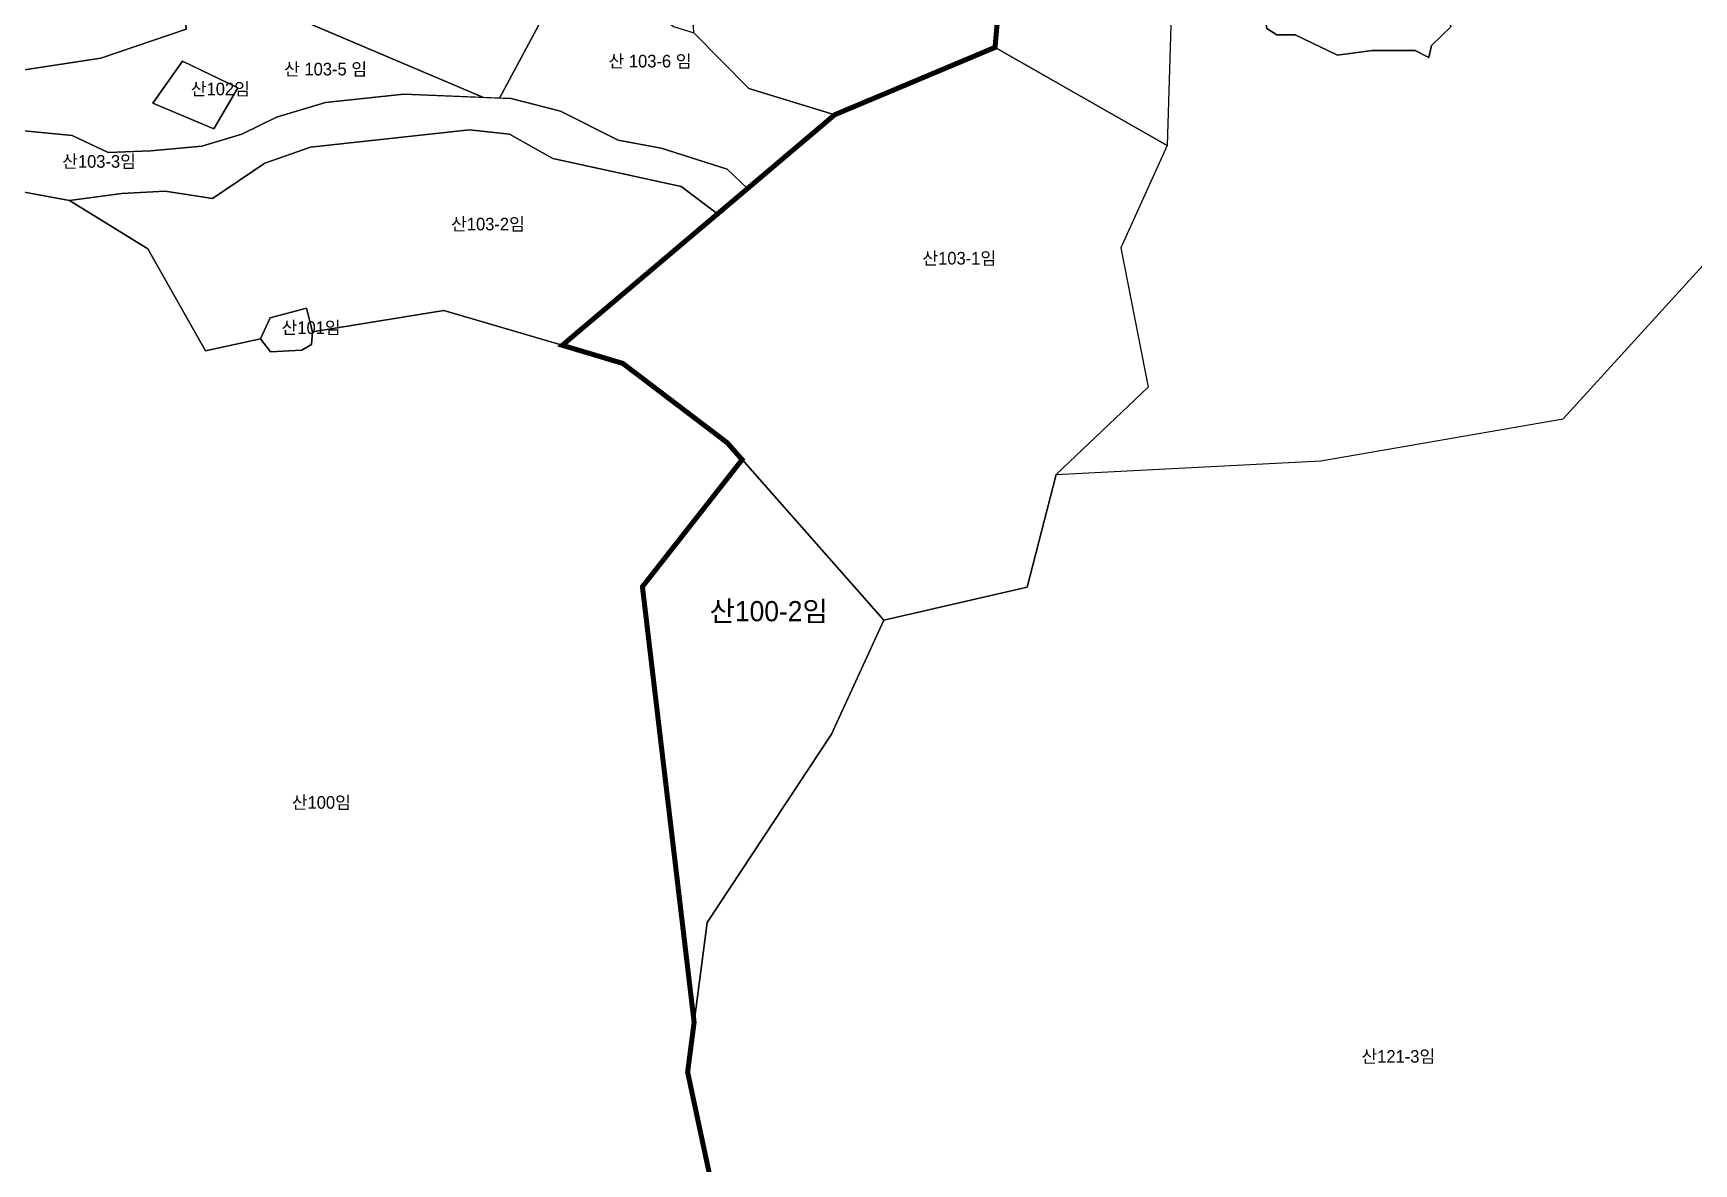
# Model space of a CAD drawing. Header units: metres. Extents: x 245462 to 249549, y 373212 to 377851.
# Drawn here: x 246415 to 247073, y 375396 to 375844 of the extents above; entities that cross this region are included whole.
import ezdxf

# ---------------------------------------------------------------- set-up
doc = ezdxf.new("R2010")
doc.units = ezdxf.units.M
doc.linetypes.add('boundary', pattern=[170, 150, -4, 4, -4, 4, -4])
for name, color, linetype in [('-00-경계_369-1 369 매입(20240430)', 7, 'Continuous'), ('00_지번', 6, 'Continuous'), ('00_지적', 6, 'Continuous')]:
    doc.layers.add(name, color=color, linetype=linetype)
doc.styles.get("Standard").update_dxf_attribs({"font": ''})
doc.styles.get('Standard').set_extended_font_data('Gulim')

msp = doc.modelspace()

# ---------------------------------------------------------------- linework, layer by layer
at = {"layer": '-00-경계_369-1 369 매입(20240430)', "color": 1, "linetype": 'boundary', "const_width": 2}
msp.add_lwpolyline([(246800.77, 375889.14), (246796.24, 375837.96), (246777.5, 375830.09), (246732.67, 375811.27), (246698.17, 375782.08), (246686.26, 375772.01), (246624.68, 375719.94), (246648.67, 375712.77), (246690.05, 375681.35), (246695.98, 375674.63), (246656.46, 375624.3), (246676.95, 375451.76), (246674.38, 375431.98), (246684.47, 375384.82)], dxfattribs=at)
at = {"layer": '00_지적', "linetype": 'Continuous'}
for points in [[(246684.47, 375384.82), (246674.38, 375431.98), (246676.95, 375451.76), (246682.09, 375491.24), (246731.47, 375565.84), (246752.1, 375611.08), (246809, 375624.12), (246820.42, 375668.72), (246925.35, 375674.12), (247021.47, 375690.86), (247078.26, 375753.08), (247142.18, 375757.18), (247212.37, 375899.35), (247317.35, 375938.85), (247404.83, 376054.36), (247517.09, 376120.16), (247579.86, 376122.69)], [(246473.76, 375865.9), (246475.57, 375845.14), (246441.82, 375833.7), (246394.92, 375826.51), (246361.69, 375821.42), (246330.98, 375860.83), (246338.11, 375865.32), (246368.47, 375864.05), (246397.06, 375880.96), (246437.76, 375918.09), (246473.76, 375865.9)], [(246745.13, 375913.18), (246800.77, 375889.14), (246796.24, 375837.96), (246732.67, 375811.27), (246698.67, 375821.62), (246676.9, 375843.7), (246676.69, 375846.48), (246670.68, 375853.01), (246745.13, 375913.18)], [(246599.75, 375817.87), (246593.48, 375818.14), (246475.14, 375868.36), (246493.41, 375900.7), (246616.3, 375848.59), (246599.75, 375817.87)], [(246866.01, 375850.98), (246864.54, 375799.07), (246796.24, 375837.96), (246800.77, 375889.14)], [(246599.75, 375817.87), (246616.3, 375848.59), (246631.23, 375876.28), (246633.83, 375871.7), (246641.8, 375864.99), (246656.08, 375858.06), (246662.33, 375851.2), (246668.77, 375846.18), (246676.9, 375843.7), (246698.67, 375821.62), (246732.67, 375811.27), (246698.17, 375782.08), (246690.01, 375789.75), (246663.85, 375798.04), (246646.81, 375801.26), (246624.02, 375812.7), (246604.42, 375817.68), (246599.75, 375817.87)], [(246441.82, 375833.7), (246475.57, 375845.14), (246473.76, 375865.9), (246475.09, 375868.38), (246593.48, 375818.14), (246561.89, 375819.47), (246530.84, 375816.19), (246511.37, 375810.32), (246497.69, 375803.55), (246481.77, 375798.85), (246461.61, 375796.97), (246444.73, 375796.36), (246430.4, 375803.01), (246411.38, 375804.9), (246400.19, 375812.92), (246394.92, 375826.51), (246441.82, 375833.7)], [(246968.26, 375833.93), (246962.83, 375836.77), (246945.7, 375836.78), (246932.03, 375834.93), (246915.25, 375842.96), (246908.01, 375842.99), (246904.04, 375845.49), (246902.94, 375851.54), (246905.45, 375855.01), (246909.36, 375855.34), (246910.7, 375852.33), (246915.85, 375851.65), (246929.88, 375858.28), (246935.84, 375860.35), (246961.78, 375856.28), (246964.24, 375852.87), (246969.76, 375855.16), (246975.78, 375850.9), (246976.91, 375846.14), (246969.31, 375838.67), (246968.26, 375833.93)], [(246968.26, 375833.93), (246969.31, 375838.67), (246976.91, 375846.14), (246975.78, 375850.9), (246969.76, 375855.16), (246964.24, 375852.87), (246961.78, 375856.28), (246935.84, 375860.35), (246929.88, 375858.28), (246915.85, 375851.65), (246910.7, 375852.33), (246909.36, 375855.34), (246905.45, 375855.01), (246902.94, 375851.54), (246904.04, 375845.49), (246908.01, 375842.99), (246915.25, 375842.96), (246932.03, 375834.93), (246945.7, 375836.78), (246962.83, 375836.77), (246968.26, 375833.93)], [(246732.67, 375811.27), (246796.24, 375837.96), (246864.54, 375799.07), (246846.1, 375758.59), (246857.01, 375703.32), (246820.42, 375668.72), (246809, 375624.12), (246752.1, 375611.08), (246695.98, 375674.63), (246690.05, 375681.35), (246648.67, 375712.77), (246624.68, 375719.94), (246686.26, 375772.01), (246698.17, 375782.08), (246732.67, 375811.27)], [(246486.52, 375805.63), (246462.41, 375815.93), (246474.15, 375832.44), (246496.07, 375821.98), (246486.52, 375805.63)], [(246496.07, 375821.98), (246474.15, 375832.44), (246462.41, 375815.93), (246486.52, 375805.63), (246496.07, 375821.98)], [(246411.38, 375804.9), (246430.4, 375803.01), (246444.73, 375796.36), (246461.61, 375796.97), (246481.77, 375798.85), (246497.69, 375803.55), (246511.37, 375810.32), (246530.84, 375816.19), (246561.89, 375819.47), (246604.42, 375817.68), (246624.02, 375812.7), (246646.81, 375801.26), (246663.85, 375798.04), (246690.01, 375789.75), (246698.17, 375782.08), (246686.26, 375772.01), (246671.79, 375782.91), (246620.91, 375793.88), (246603.72, 375803.59), (246587.9, 375805.33), (246524.85, 375798.4), (246506.71, 375792.08), (246486.07, 375778.12), (246467.27, 375781.03), (246450.06, 375780.1), (246429.38, 375777.25), (246400.6, 375782.54)], [(246686.26, 375772.01), (246624.68, 375719.94), (246577.76, 375733.76), (246525.69, 375725.28), (246523.23, 375734.68), (246508.94, 375730.76), (246505.07, 375722.56), (246483.31, 375717.79), (246460.44, 375758.19), (246429.38, 375777.25), (246450.06, 375780.1), (246467.27, 375781.03), (246486.07, 375778.12), (246506.71, 375792.08), (246524.85, 375798.4), (246587.9, 375805.33), (246603.72, 375803.59), (246620.91, 375793.88), (246671.79, 375782.91), (246686.26, 375772.01)], [(246400.6, 375782.54), (246429.38, 375777.25), (246460.44, 375758.19), (246483.31, 375717.79), (246505.07, 375722.56), (246508.99, 375717.29), (246521.43, 375718.04), (246525.27, 375720.24), (246525.69, 375725.28), (246577.76, 375733.76), (246624.68, 375719.94), (246648.67, 375712.77), (246690.05, 375681.35), (246695.98, 375674.63), (246656.46, 375624.3), (246676.95, 375451.76), (246674.38, 375431.98), (246684.47, 375384.82)], [(246525.69, 375725.28), (246525.27, 375720.24), (246521.43, 375718.04), (246508.99, 375717.29), (246505.07, 375722.56), (246508.94, 375730.76), (246523.23, 375734.68), (246525.69, 375725.28)], [(246695.98, 375674.63), (246752.1, 375611.08), (246731.47, 375565.84), (246682.09, 375491.24), (246676.95, 375451.76), (246656.46, 375624.3), (246695.98, 375674.63)]]:
    msp.add_lwpolyline(points, dxfattribs=at)

# ---------------------------------------------------------------- texts
at = {"layer": '00_지번', "attachment_point": 7}
for s, insert, char_height in [('산 103-6 임', (246643.01, 375829.57), 5), ('산 103-5 임', (246514.4, 375826.41), 5), ('산102임', (246477.41, 375818.53), 5), ('산103-3임', (246426.41, 375789.84), 5), ('산103-2임', (246580.59, 375765.02), 5), ('산103-1임', (246767.42, 375751.48), 5), ('산101임', (246513.38, 375723.99), 5), ('산100-2임', (246683.09, 375609.88), 8), ('산100임', (246517.44, 375535.88), 5), ('산121-3임', (246941.47, 375435.26), 5)]:
    msp.add_mtext(s, dxfattribs=dict(at, insert=insert, char_height=char_height))

doc.saveas('drawing.dxf')
